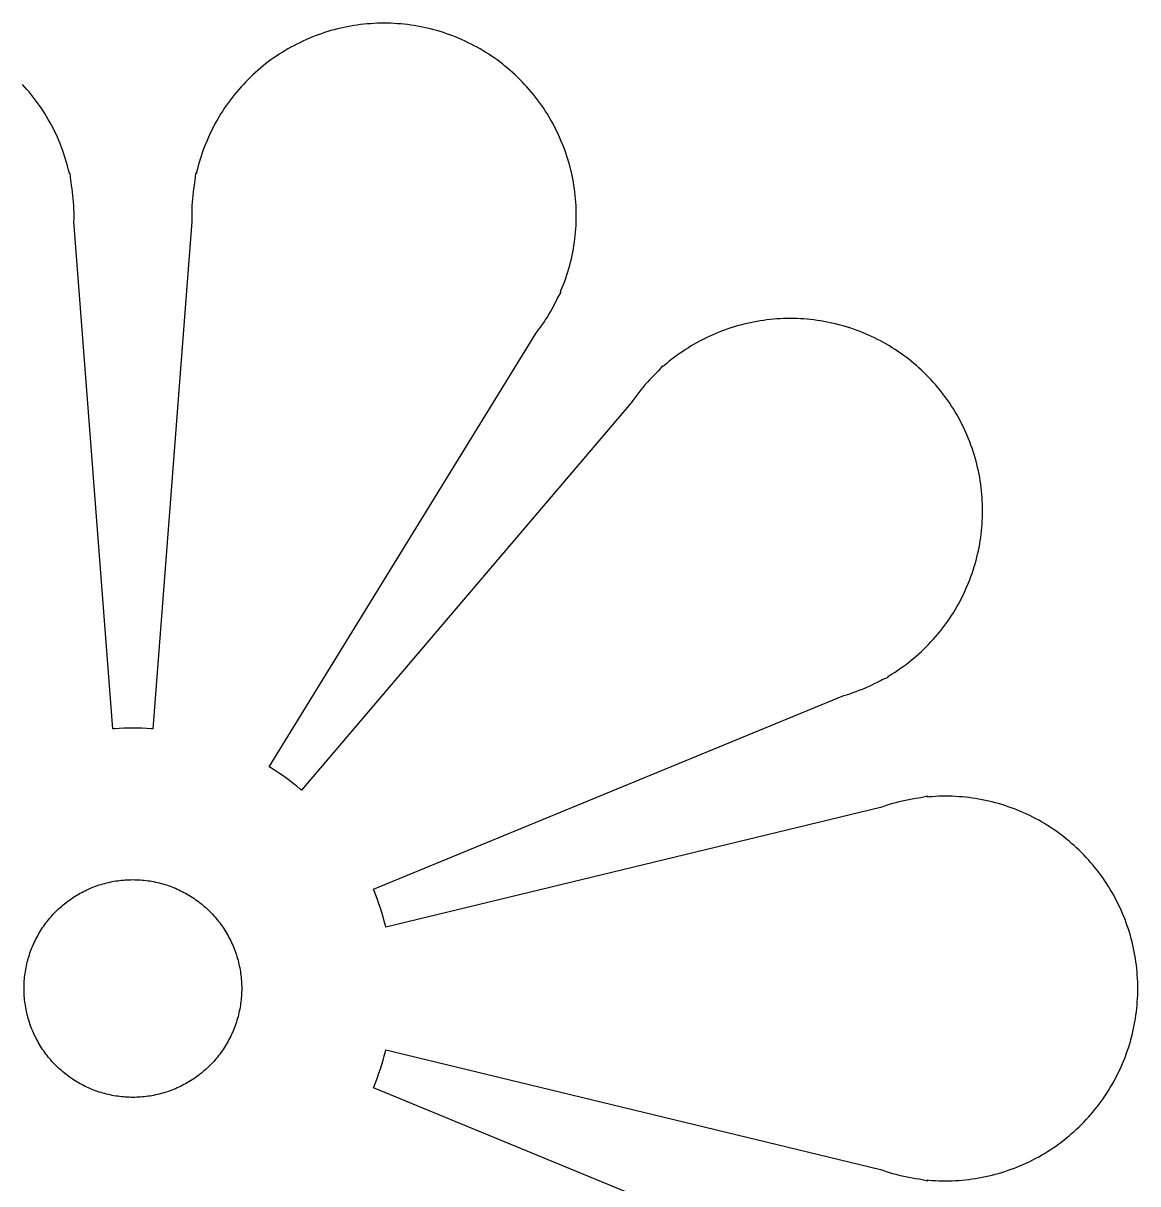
# Model space of a CAD drawing. Header units: metres. Extents: x -27.7 to 27.7, y -26.6 to 26.6.
# Drawn here: x -3.02 to 27.7, y -5.38 to 26.6 of the extents above; entities that cross this region are included whole.
import ezdxf

# ---------------------------------------------------------------- set-up
doc = ezdxf.new("R2010")
doc.units = ezdxf.units.M

msp = doc.modelspace()

# ---------------------------------------------------------------- linework, layer by layer
for p, q in [((6.18436, 26.5521), (6.09286, 26.5384)), ((6.27606, 26.5641), (6.18436, 26.5521)), ((6.36797, 26.5746), (6.27606, 26.5641)), ((6.46005, 26.5835), (6.36797, 26.5746)), ((6.55226, 26.5907), (6.46005, 26.5835)), ((6.64459, 26.5964), (6.55226, 26.5907)), ((6.737, 26.6004), (6.64459, 26.5964)), ((6.82947, 26.6028), (6.737, 26.6004)), ((6.92197, 26.6037), (6.82947, 26.6028)), ((7.01447, 26.6028), (6.92197, 26.6037)), ((7.10693, 26.6004), (7.01447, 26.6028)), ((7.19936, 26.5964), (7.10693, 26.6004)), ((7.29169, 26.5907), (7.19936, 26.5964)), ((7.3839, 26.5835), (7.29169, 26.5907)), ((7.47597, 26.5746), (7.3839, 26.5835)), ((7.56789, 26.5641), (7.47597, 26.5746)), ((7.65959, 26.5521), (7.56789, 26.5641)), ((7.75107, 26.5384), (7.65959, 26.5521)), ((5.02263, 26.2516), (4.93655, 26.2177)), ((5.10927, 26.284), (5.02263, 26.2516)), ((5.19646, 26.3149), (5.10927, 26.284)), ((5.28418, 26.3443), (5.19646, 26.3149)), ((5.37241, 26.3721), (5.28418, 26.3443)), ((5.46109, 26.3983), (5.37241, 26.3721)), ((5.55023, 26.4231), (5.46109, 26.3983)), ((5.63979, 26.4462), (5.55023, 26.4231)), ((5.72974, 26.4678), (5.63979, 26.4462)), ((5.82004, 26.4878), (5.72974, 26.4678)), ((5.91069, 26.5063), (5.82004, 26.4878)), ((6.00163, 26.5231), (5.91069, 26.5063)), ((6.09286, 26.5384), (6.00163, 26.5231)), ((7.84232, 26.5231), (7.75107, 26.5384)), ((7.93326, 26.5063), (7.84232, 26.5231)), ((8.02391, 26.4878), (7.93326, 26.5063)), ((8.11421, 26.4678), (8.02391, 26.4878)), ((8.20416, 26.4462), (8.11421, 26.4678)), ((8.29372, 26.4231), (8.20416, 26.4462)), ((8.38286, 26.3983), (8.29372, 26.4231)), ((8.47154, 26.3721), (8.38286, 26.3983)), ((8.55977, 26.3443), (8.47154, 26.3721)), ((8.64749, 26.3149), (8.55977, 26.3443)), ((8.73468, 26.284), (8.64749, 26.3149)), ((8.82132, 26.2516), (8.73468, 26.284)), ((8.90739, 26.2177), (8.82132, 26.2516)), ((4.35248, 25.9391), (4.27197, 25.8936)), ((4.43378, 25.9833), (4.35248, 25.9391)), ((4.51582, 26.026), (4.43378, 25.9833)), ((4.5986, 26.0673), (4.51582, 26.026)), ((4.6821, 26.1071), (4.5986, 26.0673)), ((4.76627, 26.1454), (4.6821, 26.1071)), ((4.8511, 26.1823), (4.76627, 26.1454)), ((4.93655, 26.2177), (4.8511, 26.1823)), ((8.99284, 26.1823), (8.90739, 26.2177)), ((9.07768, 26.1454), (8.99284, 26.1823)), ((9.16185, 26.1071), (9.07768, 26.1454)), ((9.24535, 26.0673), (9.16185, 26.1071)), ((9.32812, 26.026), (9.24535, 26.0673)), ((9.41017, 25.9833), (9.32812, 26.026)), ((9.49147, 25.9391), (9.41017, 25.9833)), ((9.57198, 25.8936), (9.49147, 25.9391)), ((3.80672, 25.5914), (3.73236, 25.5364)), ((3.88202, 25.6452), (3.80672, 25.5914)), ((3.95825, 25.6976), (3.88202, 25.6452)), ((4.03539, 25.7486), (3.95825, 25.6976)), ((4.1134, 25.7983), (4.03539, 25.7486)), ((4.19228, 25.8466), (4.1134, 25.7983)), ((4.27197, 25.8936), (4.19228, 25.8466)), ((9.65167, 25.8466), (9.57198, 25.8936)), ((9.73055, 25.7983), (9.65167, 25.8466)), ((9.80856, 25.7486), (9.73055, 25.7983)), ((9.8857, 25.6976), (9.80856, 25.7486)), ((9.96193, 25.6452), (9.8857, 25.6976)), ((10.0372, 25.5914), (9.96193, 25.6452)), ((10.1116, 25.5364), (10.0372, 25.5914)), ((3.44485, 25.3036), (3.37558, 25.2423)), ((3.5152, 25.3637), (3.44485, 25.3036)), ((3.58658, 25.4225), (3.5152, 25.3637)), ((3.65897, 25.4801), (3.58658, 25.4225)), ((3.73236, 25.5364), (3.65897, 25.4801)), ((10.185, 25.4801), (10.1116, 25.5364)), ((10.2574, 25.4225), (10.185, 25.4801)), ((10.3288, 25.3637), (10.2574, 25.4225)), ((10.3991, 25.3036), (10.3288, 25.3637)), ((10.4684, 25.2423), (10.3991, 25.3036)), ((3.10947, 24.9854), (3.04579, 24.9182)), ((3.1743, 25.0513), (3.10947, 24.9854)), ((3.24028, 25.1162), (3.1743, 25.0513)), ((3.30739, 25.1798), (3.24028, 25.1162)), ((3.37558, 25.2423), (3.30739, 25.1798)), ((10.5366, 25.1798), (10.4684, 25.2423)), ((10.6037, 25.1162), (10.5366, 25.1798)), ((10.6696, 25.0513), (10.6037, 25.1162)), ((10.7345, 24.9854), (10.6696, 25.0513)), ((10.7981, 24.9182), (10.7345, 24.9854)), ((-2.98331, 24.8501), (-3.04579, 24.9182)), ((-2.92201, 24.7808), (-2.98331, 24.8501)), ((-2.86194, 24.7104), (-2.92201, 24.7808)), ((-2.8031, 24.6391), (-2.86194, 24.7104)), ((-2.74551, 24.5667), (-2.8031, 24.6391)), ((2.8031, 24.6391), (2.74551, 24.5667)), ((2.86194, 24.7104), (2.8031, 24.6391)), ((2.92201, 24.7808), (2.86194, 24.7104)), ((2.98331, 24.8501), (2.92201, 24.7808)), ((3.04579, 24.9182), (2.98331, 24.8501)), ((10.8606, 24.8501), (10.7981, 24.9182)), ((10.9219, 24.7808), (10.8606, 24.8501)), ((10.982, 24.7104), (10.9219, 24.7808)), ((11.0408, 24.6391), (10.982, 24.7104)), ((11.0984, 24.5667), (11.0408, 24.6391)), ((-2.68921, 24.4933), (-2.74551, 24.5667)), ((-2.63419, 24.4189), (-2.68921, 24.4933)), ((-2.58046, 24.3436), (-2.63419, 24.4189)), ((-2.52808, 24.2674), (-2.58046, 24.3436)), ((2.58046, 24.3436), (2.52808, 24.2674)), ((2.63419, 24.4189), (2.58046, 24.3436)), ((2.68921, 24.4933), (2.63419, 24.4189)), ((2.74551, 24.5667), (2.68921, 24.4933)), ((11.1547, 24.4933), (11.0984, 24.5667)), ((11.2098, 24.4189), (11.1547, 24.4933)), ((11.2635, 24.3436), (11.2098, 24.4189)), ((11.3159, 24.2674), (11.2635, 24.3436)), ((-2.47702, 24.1902), (-2.52808, 24.2674)), ((-2.42732, 24.1122), (-2.47702, 24.1902)), ((-2.37898, 24.0334), (-2.42732, 24.1122)), ((-2.33203, 23.9537), (-2.37898, 24.0334)), ((2.37898, 24.0334), (2.33203, 23.9537)), ((2.42732, 24.1122), (2.37898, 24.0334)), ((2.47702, 24.1902), (2.42732, 24.1122)), ((2.52808, 24.2674), (2.47702, 24.1902)), ((11.3669, 24.1902), (11.3159, 24.2674)), ((11.4166, 24.1122), (11.3669, 24.1902)), ((11.465, 24.0334), (11.4166, 24.1122)), ((11.5119, 23.9537), (11.465, 24.0334)), ((-2.28648, 23.8732), (-2.33203, 23.9537)), ((-2.24236, 23.7919), (-2.28648, 23.8732)), ((-2.19965, 23.7098), (-2.24236, 23.7919)), ((-2.15837, 23.627), (-2.19965, 23.7098)), ((2.19965, 23.7098), (2.15837, 23.627)), ((2.24236, 23.7919), (2.19965, 23.7098)), ((2.28648, 23.8732), (2.24236, 23.7919)), ((2.33203, 23.9537), (2.28648, 23.8732)), ((11.5575, 23.8732), (11.5119, 23.9537)), ((11.6016, 23.7919), (11.5575, 23.8732)), ((11.6443, 23.7098), (11.6016, 23.7919)), ((11.6856, 23.627), (11.6443, 23.7098)), ((-2.11855, 23.5435), (-2.15837, 23.627)), ((-2.08018, 23.4594), (-2.11855, 23.5435)), ((-2.0433, 23.3745), (-2.08018, 23.4594)), ((-2.0079, 23.2891), (-2.0433, 23.3745)), ((2.0433, 23.3745), (2.0079, 23.2891)), ((2.08018, 23.4594), (2.0433, 23.3745)), ((2.11855, 23.5435), (2.08018, 23.4594)), ((2.15837, 23.627), (2.11855, 23.5435)), ((11.7254, 23.5435), (11.6856, 23.627)), ((11.7638, 23.4594), (11.7254, 23.5435)), ((11.8006, 23.3745), (11.7638, 23.4594)), ((11.836, 23.2891), (11.8006, 23.3745)), ((-1.974, 23.203), (-2.0079, 23.2891)), ((-1.9416, 23.1164), (-1.974, 23.203)), ((-1.91072, 23.0292), (-1.9416, 23.1164)), ((1.9416, 23.1164), (1.91072, 23.0292)), ((1.974, 23.203), (1.9416, 23.1164)), ((2.0079, 23.2891), (1.974, 23.203)), ((11.8699, 23.203), (11.836, 23.2891)), ((11.9023, 23.1164), (11.8699, 23.203)), ((11.9332, 23.0292), (11.9023, 23.1164)), ((-1.88138, 22.9415), (-1.91072, 23.0292)), ((-1.85356, 22.8532), (-1.88138, 22.9415)), ((-1.82729, 22.7645), (-1.85356, 22.8532)), ((-1.80257, 22.6754), (-1.82729, 22.7645)), ((1.82729, 22.7645), (1.80257, 22.6754)), ((1.85356, 22.8532), (1.82729, 22.7645)), ((1.88138, 22.9415), (1.85356, 22.8532)), ((1.91072, 23.0292), (1.88138, 22.9415)), ((11.9626, 22.9415), (11.9332, 23.0292)), ((11.9904, 22.8532), (11.9626, 22.9415)), ((12.0167, 22.7645), (11.9904, 22.8532)), ((12.0414, 22.6754), (12.0167, 22.7645)), ((-1.7794, 22.5858), (-1.80257, 22.6754)), ((-1.75781, 22.4959), (-1.7794, 22.5858)), ((-1.74953, 22.4585), (-1.75781, 22.4959)), ((-1.72687, 22.4659), (-1.74953, 22.4585)), ((-1.71237, 22.2773), (-1.72687, 22.4659)), ((1.72687, 22.4659), (1.71237, 22.2773)), ((1.74953, 22.4585), (1.72687, 22.4659)), ((1.75781, 22.4959), (1.74953, 22.4585)), ((1.7794, 22.5858), (1.75781, 22.4959)), ((1.80257, 22.6754), (1.7794, 22.5858)), ((12.0645, 22.5858), (12.0414, 22.6754)), ((12.0861, 22.4959), (12.0645, 22.5858)), ((12.1062, 22.4056), (12.0861, 22.4959)), ((12.1246, 22.3149), (12.1062, 22.4056)), ((-1.7025, 22.224), (-1.71237, 22.2773)), ((-1.68723, 22.1328), (-1.7025, 22.224)), ((-1.67355, 22.0413), (-1.68723, 22.1328)), ((1.68723, 22.1328), (1.67355, 22.0413)), ((1.7025, 22.224), (1.68723, 22.1328)), ((1.71237, 22.2773), (1.7025, 22.224)), ((12.1414, 22.224), (12.1246, 22.3149)), ((12.1567, 22.1328), (12.1414, 22.224)), ((12.1704, 22.0413), (12.1567, 22.1328)), ((-1.66148, 21.9496), (-1.67355, 22.0413)), ((-1.651, 21.8577), (-1.66148, 21.9496)), ((-1.64214, 21.7656), (-1.651, 21.8577)), ((-1.63489, 21.6734), (-1.64214, 21.7656)), ((1.64214, 21.7656), (1.63489, 21.6734)), ((1.651, 21.8577), (1.64214, 21.7656)), ((1.66148, 21.9496), (1.651, 21.8577)), ((1.67355, 22.0413), (1.66148, 21.9496)), ((12.1825, 21.9496), (12.1704, 22.0413)), ((12.1929, 21.8577), (12.1825, 21.9496)), ((12.2018, 21.7656), (12.1929, 21.8577)), ((12.2091, 21.6734), (12.2018, 21.7656)), ((-1.62924, 21.581), (-1.63489, 21.6734)), ((-1.6252, 21.4886), (-1.62924, 21.581)), ((-1.62279, 21.3961), (-1.6252, 21.4886)), ((1.6252, 21.4886), (1.62279, 21.3961)), ((1.62924, 21.581), (1.6252, 21.4886)), ((1.63489, 21.6734), (1.62924, 21.581)), ((12.2147, 21.581), (12.2091, 21.6734)), ((12.2188, 21.4886), (12.2147, 21.581)), ((12.2212, 21.3961), (12.2188, 21.4886)), ((-1.62473, 21.137), (-1.62279, 21.2112)), ((-0.549866, 7.15363), (-1.62473, 21.137)), ((-1.62198, 21.3037), (-1.62279, 21.3961)), ((-1.62279, 21.2112), (-1.62198, 21.3037)), ((1.62473, 21.137), (0.549866, 7.15363)), ((1.62279, 21.3961), (1.62198, 21.3037)), ((1.62198, 21.3037), (1.62279, 21.2112)), ((1.62279, 21.2112), (1.62473, 21.137)), ((12.2147, 21.0263), (12.2188, 21.1187)), ((12.2188, 21.1187), (12.2212, 21.2112)), ((12.222, 21.3037), (12.2212, 21.3961)), ((12.2212, 21.2112), (12.222, 21.3037)), ((12.1929, 20.7497), (12.2018, 20.8417)), ((12.2018, 20.8417), (12.2091, 20.9339)), ((12.2091, 20.9339), (12.2147, 21.0263)), ((12.1414, 20.3833), (12.1567, 20.4745)), ((12.1567, 20.4745), (12.1704, 20.566)), ((12.1704, 20.566), (12.1825, 20.6577)), ((12.1825, 20.6577), (12.1929, 20.7497)), ((12.0861, 20.1114), (12.1062, 20.2017)), ((12.1062, 20.2017), (12.1246, 20.2924)), ((12.1246, 20.2924), (12.1414, 20.3833)), ((11.9904, 19.7541), (12.0167, 19.8428)), ((12.0167, 19.8428), (12.0414, 19.9319)), ((12.0414, 19.9319), (12.0645, 20.0215)), ((12.0645, 20.0215), (12.0861, 20.1114)), ((11.9023, 19.491), (11.9332, 19.5781)), ((11.9332, 19.5781), (11.9626, 19.6659)), ((11.9626, 19.6659), (11.9904, 19.7541)), ((11.7854, 19.1977), (11.8006, 19.2328)), ((11.808, 19.1903), (11.7854, 19.1977)), ((11.8006, 19.2328), (11.836, 19.3182)), ((11.836, 19.3182), (11.8699, 19.4043)), ((11.8699, 19.4043), (11.9023, 19.491)), ((11.6016, 18.8155), (11.6443, 18.8975)), ((11.6443, 18.8975), (11.6856, 18.9803)), ((11.6856, 18.9803), (11.709, 19.0293)), ((11.709, 19.0293), (11.808, 19.1903)), ((11.4166, 18.4951), (11.465, 18.574)), ((11.465, 18.574), (11.5119, 18.6537)), ((11.5119, 18.6537), (11.5575, 18.7342)), ((11.5575, 18.7342), (11.6016, 18.8155)), ((11.2098, 18.1884), (11.2635, 18.2637)), ((11.2635, 18.2637), (11.3159, 18.3399)), ((11.3159, 18.3399), (11.3669, 18.4171)), ((11.3669, 18.4171), (11.4166, 18.4951)), ((16.5724, 18.2348), (16.4842, 18.207)), ((16.6611, 18.2611), (16.5724, 18.2348)), ((16.7502, 18.2858), (16.6611, 18.2611)), ((16.8398, 18.3089), (16.7502, 18.2858)), ((16.9297, 18.3305), (16.8398, 18.3089)), ((17.02, 18.3506), (16.9297, 18.3305)), ((17.1107, 18.369), (17.02, 18.3506)), ((17.2016, 18.3859), (17.1107, 18.369)), ((17.2929, 18.4011), (17.2016, 18.3859)), ((17.3844, 18.4148), (17.2929, 18.4011)), ((17.4761, 18.4269), (17.3844, 18.4148)), ((17.568, 18.4373), (17.4761, 18.4269)), ((17.66, 18.4462), (17.568, 18.4373)), ((17.7523, 18.4535), (17.66, 18.4462)), ((17.8446, 18.4591), (17.7523, 18.4535)), ((17.937, 18.4632), (17.8446, 18.4591)), ((18.0295, 18.4656), (17.937, 18.4632)), ((18.122, 18.4664), (18.0295, 18.4656)), ((18.2145, 18.4656), (18.122, 18.4664)), ((18.3069, 18.4632), (18.2145, 18.4656)), ((18.3994, 18.4591), (18.3069, 18.4632)), ((18.4917, 18.4535), (18.3994, 18.4591)), ((18.5839, 18.4462), (18.4917, 18.4535)), ((18.676, 18.4373), (18.5839, 18.4462)), ((18.7679, 18.4269), (18.676, 18.4373)), ((18.8596, 18.4148), (18.7679, 18.4269)), ((18.9511, 18.4011), (18.8596, 18.4148)), ((19.0423, 18.3859), (18.9511, 18.4011)), ((19.1333, 18.369), (19.0423, 18.3859)), ((19.2239, 18.3506), (19.1333, 18.369)), ((19.3142, 18.3305), (19.2239, 18.3506)), ((19.4042, 18.3089), (19.3142, 18.3305)), ((19.4937, 18.2858), (19.4042, 18.3089)), ((19.5829, 18.2611), (19.4937, 18.2858)), ((19.6715, 18.2348), (19.5829, 18.2611)), ((19.7598, 18.207), (19.6715, 18.2348)), ((3.75993, 6.11061), (11.1095, 18.0551)), ((11.1095, 18.0551), (11.1547, 18.114)), ((11.1547, 18.114), (11.2098, 18.1884)), ((15.7986, 17.93), (15.7158, 17.8887)), ((15.8821, 17.9698), (15.7986, 17.93)), ((15.9663, 18.0082), (15.8821, 17.9698)), ((16.0511, 18.0451), (15.9663, 18.0082)), ((16.1366, 18.0805), (16.0511, 18.0451)), ((16.2226, 18.1144), (16.1366, 18.0805)), ((16.3093, 18.1468), (16.2226, 18.1144)), ((16.3965, 18.1776), (16.3093, 18.1468)), ((16.4842, 18.207), (16.3965, 18.1776)), ((19.8475, 18.1776), (19.7598, 18.207)), ((19.9347, 18.1468), (19.8475, 18.1776)), ((20.0213, 18.1144), (19.9347, 18.1468)), ((20.1074, 18.0805), (20.0213, 18.1144)), ((20.1928, 18.0451), (20.1074, 18.0805)), ((20.2777, 18.0082), (20.1928, 18.0451)), ((20.3618, 17.9698), (20.2777, 18.0082)), ((20.4453, 17.93), (20.3618, 17.9698)), ((20.5281, 17.8887), (20.4453, 17.93)), ((15.2354, 17.6113), (15.1582, 17.5603)), ((15.3134, 17.661), (15.2354, 17.6113)), ((15.3923, 17.7094), (15.3134, 17.661)), ((15.472, 17.7563), (15.3923, 17.7094)), ((15.5525, 17.8019), (15.472, 17.7563)), ((15.6338, 17.846), (15.5525, 17.8019)), ((15.7158, 17.8887), (15.6338, 17.846)), ((20.6102, 17.846), (20.5281, 17.8887)), ((20.6915, 17.8019), (20.6102, 17.846)), ((20.772, 17.7563), (20.6915, 17.8019)), ((20.8517, 17.7094), (20.772, 17.7563)), ((20.9305, 17.661), (20.8517, 17.7094)), ((21.0086, 17.6113), (20.9305, 17.661)), ((21.0857, 17.5603), (21.0086, 17.6113)), ((14.7866, 17.2853), (14.7152, 17.2264)), ((14.859, 17.3428), (14.7866, 17.2853)), ((14.9324, 17.3992), (14.859, 17.3428)), ((15.0067, 17.4542), (14.9324, 17.3992)), ((15.082, 17.5079), (15.0067, 17.4542)), ((15.1582, 17.5603), (15.082, 17.5079)), ((21.1619, 17.5079), (21.0857, 17.5603)), ((21.2372, 17.4542), (21.1619, 17.5079)), ((21.3116, 17.3992), (21.2372, 17.4542)), ((21.385, 17.3428), (21.3116, 17.3992)), ((21.4574, 17.2853), (21.385, 17.3428)), ((21.5287, 17.2264), (21.4574, 17.2853)), ((14.4403, 16.9789), (14.3743, 16.914)), ((14.4796, 17.0162), (14.4403, 16.9789)), ((14.6022, 17.1603), (14.4796, 17.0162)), ((14.6162, 17.141), (14.6022, 17.1603)), ((14.6449, 17.1663), (14.6162, 17.141)), ((14.7152, 17.2264), (14.6449, 17.1663)), ((21.5991, 17.1663), (21.5287, 17.2264)), ((21.6684, 17.1051), (21.5991, 17.1663)), ((21.7366, 17.0426), (21.6684, 17.1051)), ((21.8037, 16.9789), (21.7366, 17.0426)), ((21.8696, 16.914), (21.8037, 16.9789)), ((14.122, 16.6435), (14.0619, 16.5732)), ((14.1833, 16.7128), (14.122, 16.6435)), ((14.2458, 16.781), (14.1833, 16.7128)), ((14.3095, 16.8481), (14.2458, 16.781)), ((14.3743, 16.914), (14.3095, 16.8481)), ((21.9345, 16.8481), (21.8696, 16.914)), ((21.9982, 16.781), (21.9345, 16.8481)), ((22.0606, 16.7128), (21.9982, 16.781)), ((22.1219, 16.6435), (22.0606, 16.7128)), ((22.182, 16.5732), (22.1219, 16.6435)), ((13.8892, 16.356), (13.8342, 16.2816)), ((13.9455, 16.4294), (13.8892, 16.356)), ((14.0031, 16.5018), (13.9455, 16.4294)), ((14.0619, 16.5732), (14.0031, 16.5018)), ((22.2408, 16.5018), (22.182, 16.5732)), ((22.2984, 16.4294), (22.2408, 16.5018)), ((22.3547, 16.356), (22.2984, 16.4294)), ((22.4098, 16.2816), (22.3547, 16.356)), ((13.7384, 16.1451), (4.64966, 5.4642)), ((13.7805, 16.2063), (13.7384, 16.1451)), ((13.8342, 16.2816), (13.7805, 16.2063)), ((22.4635, 16.2063), (22.4098, 16.2816)), ((22.5159, 16.1301), (22.4635, 16.2063)), ((22.5669, 16.053), (22.5159, 16.1301)), ((22.6166, 15.975), (22.5669, 16.053)), ((22.665, 15.8961), (22.6166, 15.975)), ((22.7119, 15.8164), (22.665, 15.8961)), ((22.7575, 15.7359), (22.7119, 15.8164)), ((22.8016, 15.6546), (22.7575, 15.7359)), ((22.8443, 15.5725), (22.8016, 15.6546)), ((22.8856, 15.4897), (22.8443, 15.5725)), ((22.9254, 15.4063), (22.8856, 15.4897)), ((22.9638, 15.3221), (22.9254, 15.4063)), ((23.0007, 15.2373), (22.9638, 15.3221)), ((23.036, 15.1518), (23.0007, 15.2373)), ((23.0699, 15.0657), (23.036, 15.1518)), ((23.1023, 14.9791), (23.0699, 15.0657)), ((23.1332, 14.8919), (23.1023, 14.9791)), ((23.1626, 14.8042), (23.1332, 14.8919)), ((23.1904, 14.716), (23.1626, 14.8042)), ((23.2167, 14.6273), (23.1904, 14.716)), ((23.2414, 14.5381), (23.2167, 14.6273)), ((23.2645, 14.4486), (23.2414, 14.5381)), ((23.2861, 14.3586), (23.2645, 14.4486)), ((23.3062, 14.2683), (23.2861, 14.3586)), ((23.3246, 14.1777), (23.3062, 14.2683)), ((23.3415, 14.0867), (23.3246, 14.1777)), ((23.3567, 13.9955), (23.3415, 14.0867)), ((23.3704, 13.904), (23.3567, 13.9955)), ((23.3825, 13.8123), (23.3704, 13.904)), ((23.3929, 13.7204), (23.3825, 13.8123)), ((23.4018, 13.6283), (23.3929, 13.7204)), ((23.4091, 13.5361), (23.4018, 13.6283)), ((23.4147, 13.4438), (23.4091, 13.5361)), ((23.4187, 13.3513), (23.4147, 13.4438)), ((23.4212, 13.2589), (23.4187, 13.3513)), ((23.422, 13.1664), (23.4212, 13.2589)), ((23.4212, 13.0739), (23.422, 13.1664)), ((23.4018, 12.7045), (23.4091, 12.7967)), ((23.4091, 12.7967), (23.4147, 12.889)), ((23.4147, 12.889), (23.4187, 12.9814)), ((23.4187, 12.9814), (23.4212, 13.0739)), ((23.3704, 12.4288), (23.3825, 12.5205)), ((23.3825, 12.5205), (23.3929, 12.6124)), ((23.3929, 12.6124), (23.4018, 12.7045)), ((23.3062, 12.0645), (23.3246, 12.1551)), ((23.3246, 12.1551), (23.3415, 12.246)), ((23.3415, 12.246), (23.3567, 12.3373)), ((23.3567, 12.3373), (23.3704, 12.4288)), ((23.2414, 11.7946), (23.2645, 11.8842)), ((23.2645, 11.8842), (23.2861, 11.9741)), ((23.2861, 11.9741), (23.3062, 12.0645)), ((23.1332, 11.4409), (23.1626, 11.5286)), ((23.1626, 11.5286), (23.1904, 11.6168)), ((23.1904, 11.6168), (23.2167, 11.7055)), ((23.2167, 11.7055), (23.2414, 11.7946)), ((23.036, 11.181), (23.0699, 11.267)), ((23.0699, 11.267), (23.1023, 11.3537)), ((23.1023, 11.3537), (23.1332, 11.4409)), ((22.8856, 10.843), (22.9254, 10.9265)), ((22.9254, 10.9265), (22.9638, 11.0107)), ((22.9638, 11.0107), (23.0007, 11.0955)), ((23.0007, 11.0955), (23.036, 11.181)), ((22.7119, 10.5164), (22.7575, 10.5969)), ((22.7575, 10.5969), (22.8016, 10.6782)), ((22.8016, 10.6782), (22.8443, 10.7602)), ((22.8443, 10.7602), (22.8856, 10.843)), ((22.5159, 10.2027), (22.5669, 10.2798)), ((22.5669, 10.2798), (22.6166, 10.3578)), ((22.6166, 10.3578), (22.665, 10.4367)), ((22.665, 10.4367), (22.7119, 10.5164)), ((22.2984, 9.90338), (22.3547, 9.97676)), ((22.3547, 9.97676), (22.4098, 10.0511)), ((22.4098, 10.0511), (22.4635, 10.1264)), ((22.4635, 10.1264), (22.5159, 10.2027)), ((21.9982, 9.55179), (22.0606, 9.62)), ((22.0606, 9.62), (22.1219, 9.68927)), ((22.1219, 9.68927), (22.182, 9.75961)), ((22.182, 9.75961), (22.2408, 9.83098)), ((22.2408, 9.83098), (22.2984, 9.90338)), ((21.6684, 9.22771), (21.7366, 9.29021)), ((21.7366, 9.29021), (21.8037, 9.35388)), ((21.8037, 9.35388), (21.8696, 9.41872)), ((21.8696, 9.41872), (21.9345, 9.4847)), ((21.9345, 9.4847), (21.9982, 9.55179)), ((21.3116, 8.93361), (21.385, 8.98993)), ((21.385, 8.98993), (21.4574, 9.04752)), ((21.4574, 9.04752), (21.5287, 9.10635)), ((21.5287, 9.10635), (21.5991, 9.16643)), ((21.5991, 9.16643), (21.6684, 9.22771)), ((20.8517, 8.6234), (20.9305, 8.67172)), ((20.9305, 8.67172), (21.0086, 8.72144)), ((21.0086, 8.72144), (21.0857, 8.77248)), ((21.0857, 8.77248), (21.1619, 8.82487)), ((21.1619, 8.82487), (21.2372, 8.87859)), ((21.2372, 8.87859), (21.3116, 8.93361)), ((20.1928, 8.2877), (20.2777, 8.32458)), ((20.2777, 8.32458), (20.3618, 8.36295)), ((20.3618, 8.36295), (20.4453, 8.40277)), ((20.4453, 8.40277), (20.5281, 8.44405)), ((20.5281, 8.44405), (20.6102, 8.48676)), ((20.6102, 8.48676), (20.6578, 8.51263)), ((20.6578, 8.51263), (20.8327, 8.5847)), ((20.8187, 8.60397), (20.8517, 8.6234)), ((20.8327, 8.5847), (20.8187, 8.60397)), ((6.63359, 2.73355), (19.6004, 8.0769)), ((19.6004, 8.0769), (19.6715, 8.09796)), ((19.6715, 8.09796), (19.7598, 8.12578)), ((19.7598, 8.12578), (19.8475, 8.15514)), ((19.8475, 8.15514), (19.9347, 8.186)), ((19.9347, 8.186), (20.0213, 8.2184)), ((20.0213, 8.2184), (20.1074, 8.2523)), ((20.1074, 8.2523), (20.1928, 8.2877)), ((-0.500488, 7.15752), (-0.549866, 7.15363)), ((-0.375504, 7.16516), (-0.500488, 7.15752)), ((-0.250397, 7.17062), (-0.375504, 7.16516)), ((-0.125214, 7.1739), (-0.250397, 7.17062)), ((0, 7.17499), (-0.125214, 7.1739)), ((0.125214, 7.1739), (0, 7.17499)), ((0.250397, 7.17062), (0.125214, 7.1739)), ((0.375504, 7.16516), (0.250397, 7.17062)), ((0.500488, 7.15752), (0.375504, 7.16516)), ((0.549866, 7.15363), (0.500488, 7.15752)), ((3.80217, 6.08473), (3.75993, 6.11061)), ((3.90778, 6.01746), (3.80217, 6.08473)), ((4.01221, 5.94833), (3.90778, 6.01746)), ((4.1154, 5.87741), (4.01221, 5.94833)), ((4.21735, 5.80469), (4.1154, 5.87741)), ((4.31801, 5.73021), (4.21735, 5.80469)), ((4.41736, 5.65398), (4.31801, 5.73021)), ((4.51537, 5.57602), (4.41736, 5.65398)), ((4.612, 5.49637), (4.51537, 5.57602)), ((4.64966, 5.4642), (4.612, 5.49637)), ((21.0282, 5.1194), (20.9391, 5.09468)), ((21.1178, 5.14256), (21.0282, 5.1194)), ((21.2077, 5.16415), (21.1178, 5.14256)), ((21.2981, 5.18417), (21.2077, 5.16415)), ((21.3887, 5.20262), (21.2981, 5.18417)), ((21.4797, 5.21947), (21.3887, 5.20262)), ((21.5709, 5.23474), (21.4797, 5.21947)), ((21.6624, 5.24841), (21.5709, 5.23474)), ((21.7161, 5.25548), (21.6624, 5.24841)), ((21.9, 5.29999), (21.7161, 5.25548)), ((21.9, 5.27617), (21.9, 5.29999)), ((21.9381, 5.27983), (21.9, 5.27617)), ((22.0303, 5.28708), (21.9381, 5.27983)), ((22.1226, 5.29272), (22.0303, 5.28708)), ((22.215, 5.29677), (22.1226, 5.29272)), ((22.3075, 5.29918), (22.215, 5.29677)), ((22.4, 5.29999), (22.3075, 5.29918)), ((22.4925, 5.29918), (22.4, 5.29999)), ((22.585, 5.29677), (22.4925, 5.29918)), ((22.6774, 5.29272), (22.585, 5.29677)), ((22.7697, 5.28708), (22.6774, 5.29272)), ((22.8619, 5.27983), (22.7697, 5.28708)), ((22.954, 5.27097), (22.8619, 5.27983)), ((23.0459, 5.26048), (22.954, 5.27097)), ((23.1376, 5.24841), (23.0459, 5.26048)), ((23.2291, 5.23474), (23.1376, 5.24841)), ((23.3203, 5.21947), (23.2291, 5.23474)), ((23.4113, 5.20262), (23.3203, 5.21947)), ((23.5019, 5.18417), (23.4113, 5.20262)), ((23.5922, 5.16415), (23.5019, 5.18417)), ((23.6822, 5.14256), (23.5922, 5.16415)), ((23.7717, 5.1194), (23.6822, 5.14256)), ((23.8609, 5.09468), (23.7717, 5.1194)), ((20.6046, 4.98648), (6.97343, 1.68764)), ((20.6745, 5.01125), (20.6046, 4.98648)), ((20.7622, 5.04059), (20.6745, 5.01125)), ((20.8504, 5.06841), (20.7622, 5.04059)), ((20.9391, 5.09468), (20.8504, 5.06841)), ((23.9496, 5.06841), (23.8609, 5.09468)), ((24.0378, 5.04059), (23.9496, 5.06841)), ((24.1255, 5.01125), (24.0378, 5.04059)), ((24.2127, 4.98036), (24.1255, 5.01125)), ((24.2993, 4.94797), (24.2127, 4.98036)), ((24.3854, 4.91406), (24.2993, 4.94797)), ((24.4709, 4.87866), (24.3854, 4.91406)), ((24.5557, 4.84178), (24.4709, 4.87866)), ((24.6399, 4.80342), (24.5557, 4.84178)), ((24.7234, 4.7636), (24.6399, 4.80342)), ((24.8061, 4.72232), (24.7234, 4.7636)), ((24.8882, 4.67961), (24.8061, 4.72232)), ((24.9695, 4.63548), (24.8882, 4.67961)), ((25.05, 4.58992), (24.9695, 4.63548)), ((25.1297, 4.54298), (25.05, 4.58992)), ((25.2086, 4.49464), (25.1297, 4.54298)), ((25.2866, 4.44495), (25.2086, 4.49464)), ((25.3637, 4.39389), (25.2866, 4.44495)), ((25.4399, 4.34149), (25.3637, 4.39389)), ((25.5153, 4.28778), (25.4399, 4.34149)), ((25.5896, 4.23276), (25.5153, 4.28778)), ((25.663, 4.17645), (25.5896, 4.23276)), ((25.7354, 4.11887), (25.663, 4.17645)), ((25.8068, 4.06003), (25.7354, 4.11887)), ((25.8771, 3.99995), (25.8068, 4.06003)), ((25.9464, 3.93866), (25.8771, 3.99995)), ((26.0146, 3.87616), (25.9464, 3.93866)), ((26.0817, 3.8125), (26.0146, 3.87616)), ((26.1477, 3.74767), (26.0817, 3.8125)), ((26.2125, 3.68169), (26.1477, 3.74767)), ((26.2762, 3.61458), (26.2125, 3.68169)), ((26.3387, 3.54639), (26.2762, 3.61458)), ((26.3999, 3.47711), (26.3387, 3.54639)), ((26.46, 3.40677), (26.3999, 3.47711)), ((26.5189, 3.33539), (26.46, 3.40677)), ((26.5764, 3.263), (26.5189, 3.33539)), ((26.6328, 3.18961), (26.5764, 3.263)), ((-0.877106, 2.86891), (-0.826904, 2.88377)), ((-0.826904, 2.88377), (-0.776443, 2.89777)), ((-0.776443, 2.89777), (-0.725754, 2.91087)), ((-0.725754, 2.91087), (-0.67485, 2.9231)), ((-0.67485, 2.9231), (-0.623734, 2.93443)), ((-0.623734, 2.93443), (-0.572418, 2.94487)), ((-0.572418, 2.94487), (-0.520935, 2.95442)), ((-0.520935, 2.95442), (-0.469299, 2.96306)), ((-0.469299, 2.96306), (-0.417511, 2.97079)), ((-0.417511, 2.97079), (-0.365601, 2.97763)), ((-0.365601, 2.97763), (-0.313583, 2.98355)), ((-0.313583, 2.98355), (-0.261459, 2.98857)), ((-0.261459, 2.98857), (-0.209259, 2.99269)), ((-0.209259, 2.99269), (-0.156998, 2.99588)), ((-0.156998, 2.99588), (-0.104691, 2.99817)), ((-0.104691, 2.99817), (-0.052353, 2.99954)), ((-0.052353, 2.99954), (0, 3)), ((0, 3), (0.052353, 2.99954)), ((0.052353, 2.99954), (0.104691, 2.99817)), ((0.104691, 2.99817), (0.156998, 2.99588)), ((0.156998, 2.99588), (0.209259, 2.99269)), ((0.209259, 2.99269), (0.261459, 2.98857)), ((0.261459, 2.98857), (0.313583, 2.98355)), ((0.313583, 2.98355), (0.365601, 2.97763)), ((0.365601, 2.97763), (0.417511, 2.97079)), ((0.417511, 2.97079), (0.469299, 2.96306)), ((0.469299, 2.96306), (0.520935, 2.95442)), ((0.520935, 2.95442), (0.572418, 2.94487)), ((0.572418, 2.94487), (0.623734, 2.93443)), ((0.623734, 2.93443), (0.67485, 2.9231)), ((0.67485, 2.9231), (0.725754, 2.91087)), ((0.725754, 2.91087), (0.776443, 2.89777)), ((0.776443, 2.89777), (0.826904, 2.88377)), ((0.826904, 2.88377), (0.877106, 2.86891)), ((26.6878, 3.11525), (26.6328, 3.18961)), ((26.7415, 3.03995), (26.6878, 3.11525)), ((26.7939, 2.96371), (26.7415, 3.03995)), ((26.8449, 2.88658), (26.7939, 2.96371)), ((26.8947, 2.80856), (26.8449, 2.88658)), ((-1.58975, 2.54414), (-1.5451, 2.57149)), ((-1.5451, 2.57149), (-1.5, 2.59807)), ((-1.5, 2.59807), (-1.45442, 2.62386)), ((-1.45442, 2.62386), (-1.4084, 2.64883)), ((-1.4084, 2.64883), (-1.36197, 2.67302)), ((-1.36197, 2.67302), (-1.31511, 2.69638)), ((-1.31511, 2.69638), (-1.26785, 2.71892)), ((-1.26785, 2.71892), (-1.2202, 2.74063)), ((-1.2202, 2.74063), (-1.17218, 2.76151)), ((-1.17218, 2.76151), (-1.12381, 2.78154)), ((-1.12381, 2.78154), (-1.0751, 2.80074)), ((-1.0751, 2.80074), (-1.02605, 2.81908)), ((-1.02605, 2.81908), (-0.9767, 2.83655)), ((-0.9767, 2.83655), (-0.927048, 2.85316)), ((-0.927048, 2.85316), (-0.877106, 2.86891)), ((0.877106, 2.86891), (0.927048, 2.85316)), ((0.927048, 2.85316), (0.9767, 2.83655)), ((0.9767, 2.83655), (1.02605, 2.81908)), ((1.02605, 2.81908), (1.0751, 2.80074)), ((1.0751, 2.80074), (1.12381, 2.78154)), ((1.12381, 2.78154), (1.17218, 2.76151)), ((1.17218, 2.76151), (1.2202, 2.74063)), ((1.2202, 2.74063), (1.26785, 2.71892)), ((1.26785, 2.71892), (1.31511, 2.69638)), ((1.31511, 2.69638), (1.36197, 2.67302)), ((1.36197, 2.67302), (1.4084, 2.64883)), ((1.4084, 2.64883), (1.45442, 2.62386)), ((1.45442, 2.62386), (1.5, 2.59807)), ((1.5, 2.59807), (1.5451, 2.57149)), ((1.5451, 2.57149), (1.58975, 2.54414)), ((6.65254, 2.68779), (6.63359, 2.73355)), ((6.69843, 2.57129), (6.65254, 2.68779)), ((6.74229, 2.45398), (6.69843, 2.57129)), ((26.943, 2.72969), (26.8947, 2.80856)), ((26.9899, 2.64999), (26.943, 2.72969)), ((27.0355, 2.56949), (26.9899, 2.64999)), ((27.0796, 2.48819), (27.0355, 2.56949)), ((-2.00739, 2.22943), (-1.96817, 2.26411)), ((-1.96817, 2.26411), (-1.92836, 2.29813)), ((-1.92836, 2.29813), (-1.88795, 2.33144)), ((-1.88795, 2.33144), (-1.84697, 2.36403)), ((-1.84697, 2.36403), (-1.80544, 2.3959)), ((-1.80544, 2.3959), (-1.76335, 2.42705)), ((-1.76335, 2.42705), (-1.72072, 2.45744)), ((-1.72072, 2.45744), (-1.67757, 2.48711)), ((-1.67757, 2.48711), (-1.63391, 2.51601)), ((-1.63391, 2.51601), (-1.58975, 2.54414)), ((1.58975, 2.54414), (1.63391, 2.51601)), ((1.63391, 2.51601), (1.67757, 2.48711)), ((1.67757, 2.48711), (1.72072, 2.45744)), ((1.72072, 2.45744), (1.76335, 2.42705)), ((1.76335, 2.42705), (1.80544, 2.3959)), ((1.80544, 2.3959), (1.84697, 2.36403)), ((1.84697, 2.36403), (1.88795, 2.33144)), ((1.88795, 2.33144), (1.92836, 2.29813)), ((1.92836, 2.29813), (1.96817, 2.26411)), ((1.96817, 2.26411), (2.00739, 2.22943)), ((6.78409, 2.33594), (6.74229, 2.45398)), ((6.82382, 2.21719), (6.78409, 2.33594)), ((27.1223, 2.40614), (27.0796, 2.48819)), ((27.1636, 2.32336), (27.1223, 2.40614)), ((27.2034, 2.23987), (27.1636, 2.32336)), ((27.2418, 2.1557), (27.2034, 2.23987)), ((-2.33144, 1.88795), (-2.29813, 1.92836)), ((-2.29813, 1.92836), (-2.26411, 1.96817)), ((-2.26411, 1.96817), (-2.22943, 2.00739)), ((-2.22943, 2.00739), (-2.19405, 2.04599)), ((-2.19405, 2.04599), (-2.158, 2.08397)), ((-2.158, 2.08397), (-2.12131, 2.12131)), ((-2.12131, 2.12131), (-2.08397, 2.158)), ((-2.08397, 2.158), (-2.04599, 2.19405)), ((-2.04599, 2.19405), (-2.00739, 2.22943)), ((2.00739, 2.22943), (2.04599, 2.19405)), ((2.04599, 2.19405), (2.08397, 2.158)), ((2.08397, 2.158), (2.12131, 2.12131)), ((2.12131, 2.12131), (2.158, 2.08397)), ((2.158, 2.08397), (2.19405, 2.04599)), ((2.19405, 2.04599), (2.22943, 2.00739)), ((2.22943, 2.00739), (2.26411, 1.96817)), ((2.26411, 1.96817), (2.29813, 1.92836)), ((2.29813, 1.92836), (2.33144, 1.88795)), ((6.86148, 2.09776), (6.82382, 2.21719)), ((6.89705, 1.97769), (6.86148, 2.09776)), ((6.93051, 1.85703), (6.89705, 1.97769)), ((27.2787, 2.07086), (27.2418, 2.1557)), ((27.3141, 1.98541), (27.2787, 2.07086)), ((27.348, 1.89934), (27.3141, 1.98541)), ((-2.54414, 1.58975), (-2.51601, 1.63391)), ((-2.51601, 1.63391), (-2.48711, 1.67757)), ((-2.48711, 1.67757), (-2.45744, 1.72072)), ((-2.45744, 1.72072), (-2.42705, 1.76335)), ((-2.42705, 1.76335), (-2.3959, 1.80544)), ((-2.3959, 1.80544), (-2.36403, 1.84697)), ((-2.36403, 1.84697), (-2.33144, 1.88795)), ((2.33144, 1.88795), (2.36403, 1.84697)), ((2.36403, 1.84697), (2.3959, 1.80544)), ((2.3959, 1.80544), (2.42705, 1.76335)), ((2.42705, 1.76335), (2.45744, 1.72072)), ((2.45744, 1.72072), (2.48711, 1.67757)), ((2.48711, 1.67757), (2.51601, 1.63391)), ((2.51601, 1.63391), (2.54414, 1.58975)), ((6.96187, 1.73578), (6.93051, 1.85703)), ((6.97343, 1.68764), (6.96187, 1.73578)), ((27.3804, 1.8127), (27.348, 1.89934)), ((27.4112, 1.72551), (27.3804, 1.8127)), ((27.4406, 1.63779), (27.4112, 1.72551)), ((27.4684, 1.54956), (27.4406, 1.63779)), ((-2.71892, 1.26785), (-2.69638, 1.31511)), ((-2.69638, 1.31511), (-2.67302, 1.36197)), ((-2.67302, 1.36197), (-2.64883, 1.4084)), ((-2.64883, 1.4084), (-2.62386, 1.45442)), ((-2.62386, 1.45442), (-2.59807, 1.5)), ((-2.59807, 1.5), (-2.57149, 1.5451)), ((-2.57149, 1.5451), (-2.54414, 1.58975)), ((2.54414, 1.58975), (2.57149, 1.5451)), ((2.57149, 1.5451), (2.59807, 1.5)), ((2.59807, 1.5), (2.62386, 1.45442)), ((2.62386, 1.45442), (2.64883, 1.4084)), ((2.64883, 1.4084), (2.67302, 1.36197)), ((2.67302, 1.36197), (2.69638, 1.31511)), ((2.69638, 1.31511), (2.71892, 1.26785)), ((27.4947, 1.46088), (27.4684, 1.54956)), ((27.5194, 1.37173), (27.4947, 1.46088)), ((27.5426, 1.28218), (27.5194, 1.37173)), ((27.5641, 1.19223), (27.5426, 1.28218)), ((-2.85316, 0.927048), (-2.83655, 0.9767)), ((-2.83655, 0.9767), (-2.81908, 1.02605)), ((-2.81908, 1.02605), (-2.80074, 1.0751)), ((-2.80074, 1.0751), (-2.78154, 1.12381)), ((-2.78154, 1.12381), (-2.76151, 1.17218)), ((-2.76151, 1.17218), (-2.74063, 1.2202)), ((-2.74063, 1.2202), (-2.71892, 1.26785)), ((2.71892, 1.26785), (2.74063, 1.2202)), ((2.74063, 1.2202), (2.76151, 1.17218)), ((2.76151, 1.17218), (2.78154, 1.12381)), ((2.78154, 1.12381), (2.80074, 1.0751)), ((2.80074, 1.0751), (2.81908, 1.02605)), ((2.81908, 1.02605), (2.83655, 0.9767)), ((2.83655, 0.9767), (2.85316, 0.927048)), ((27.5842, 1.10193), (27.5641, 1.19223)), ((27.6026, 1.01128), (27.5842, 1.10193)), ((27.6195, 0.920334), (27.6026, 1.01128)), ((-2.93443, 0.623734), (-2.9231, 0.67485)), ((-2.9231, 0.67485), (-2.91087, 0.725754)), ((-2.91087, 0.725754), (-2.89777, 0.776443)), ((-2.89777, 0.776443), (-2.88377, 0.826904)), ((-2.88377, 0.826904), (-2.86891, 0.877106)), ((-2.86891, 0.877106), (-2.85316, 0.927048)), ((2.85316, 0.927048), (2.86891, 0.877106)), ((2.86891, 0.877106), (2.88377, 0.826904)), ((2.88377, 0.826904), (2.89777, 0.776443)), ((2.89777, 0.776443), (2.91087, 0.725754)), ((2.91087, 0.725754), (2.9231, 0.67485)), ((2.9231, 0.67485), (2.93443, 0.623734)), ((27.6347, 0.829102), (27.6195, 0.920334)), ((27.6484, 0.73761), (27.6347, 0.829102)), ((27.6605, 0.645905), (27.6484, 0.73761)), ((27.671, 0.554001), (27.6605, 0.645905)), ((-2.98355, 0.313583), (-2.97763, 0.365601)), ((-2.97763, 0.365601), (-2.97079, 0.417511)), ((-2.97079, 0.417511), (-2.96306, 0.469299)), ((-2.96306, 0.469299), (-2.95442, 0.520935)), ((-2.95442, 0.520935), (-2.94487, 0.572418)), ((-2.94487, 0.572418), (-2.93443, 0.623734)), ((2.93443, 0.623734), (2.94487, 0.572418)), ((2.94487, 0.572418), (2.95442, 0.520935)), ((2.95442, 0.520935), (2.96306, 0.469299)), ((2.96306, 0.469299), (2.97079, 0.417511)), ((2.97079, 0.417511), (2.97763, 0.365601)), ((2.97763, 0.365601), (2.98355, 0.313583)), ((27.6798, 0.461914), (27.671, 0.554001)), ((27.6871, 0.369705), (27.6798, 0.461914)), ((27.6927, 0.277374), (27.6871, 0.369705)), ((-3, 0), (-2.99954, 0.052353)), ((-2.99954, -0.052353), (-3, 0)), ((-2.99954, 0.052353), (-2.99817, 0.104691)), ((-2.99817, 0.104691), (-2.99588, 0.156998)), ((-2.99588, 0.156998), (-2.99269, 0.209259)), ((-2.99269, 0.209259), (-2.98857, 0.261459)), ((-2.98857, 0.261459), (-2.98355, 0.313583)), ((2.98355, 0.313583), (2.98857, 0.261459)), ((2.98857, 0.261459), (2.99269, 0.209259)), ((2.99269, 0.209259), (2.99588, 0.156998)), ((2.99588, 0.156998), (2.99817, 0.104691)), ((2.99817, 0.104691), (2.99954, 0.052353)), ((2.99954, 0.052353), (3, 0)), ((3, 0), (2.99954, -0.052353)), ((27.6968, 0.184967), (27.6927, 0.277374)), ((27.6992, 0.092483), (27.6968, 0.184967)), ((27.7, 0), (27.6992, 0.092483)), ((27.6992, -0.092483), (27.7, 0)), ((-2.99817, -0.104691), (-2.99954, -0.052353)), ((-2.99588, -0.156998), (-2.99817, -0.104691)), ((-2.99269, -0.209259), (-2.99588, -0.156998)), ((-2.98857, -0.261459), (-2.99269, -0.209259)), ((-2.98355, -0.313583), (-2.98857, -0.261459)), ((-2.97763, -0.365601), (-2.98355, -0.313583)), ((2.98355, -0.313583), (2.97763, -0.365601)), ((2.98857, -0.261459), (2.98355, -0.313583)), ((2.99269, -0.209259), (2.98857, -0.261459)), ((2.99588, -0.156998), (2.99269, -0.209259)), ((2.99817, -0.104691), (2.99588, -0.156998)), ((2.99954, -0.052353), (2.99817, -0.104691)), ((27.6871, -0.369705), (27.6927, -0.277374)), ((27.6927, -0.277374), (27.6968, -0.184967)), ((27.6968, -0.184967), (27.6992, -0.092483)), ((-2.97079, -0.417511), (-2.97763, -0.365601)), ((-2.96306, -0.469299), (-2.97079, -0.417511)), ((-2.95442, -0.520935), (-2.96306, -0.469299)), ((-2.94487, -0.572418), (-2.95442, -0.520935)), ((-2.93443, -0.623734), (-2.94487, -0.572418)), ((-2.9231, -0.67485), (-2.93443, -0.623734)), ((2.93443, -0.623734), (2.9231, -0.67485)), ((2.94487, -0.572418), (2.93443, -0.623734)), ((2.95442, -0.520935), (2.94487, -0.572418)), ((2.96306, -0.469299), (2.95442, -0.520935)), ((2.97079, -0.417511), (2.96306, -0.469299)), ((2.97763, -0.365601), (2.97079, -0.417511)), ((27.6605, -0.645905), (27.671, -0.554001)), ((27.671, -0.554001), (27.6798, -0.461914)), ((27.6798, -0.461914), (27.6871, -0.369705)), ((-2.91087, -0.725754), (-2.9231, -0.67485)), ((-2.89777, -0.776443), (-2.91087, -0.725754)), ((-2.88377, -0.826904), (-2.89777, -0.776443)), ((-2.86891, -0.877106), (-2.88377, -0.826904)), ((-2.85316, -0.927048), (-2.86891, -0.877106)), ((-2.83655, -0.9767), (-2.85316, -0.927048)), ((2.85316, -0.927048), (2.83655, -0.9767)), ((2.86891, -0.877106), (2.85316, -0.927048)), ((2.88377, -0.826904), (2.86891, -0.877106)), ((2.89777, -0.776443), (2.88377, -0.826904)), ((2.91087, -0.725754), (2.89777, -0.776443)), ((2.9231, -0.67485), (2.91087, -0.725754)), ((27.6026, -1.01128), (27.6195, -0.920334)), ((27.6195, -0.920334), (27.6347, -0.829102)), ((27.6347, -0.829102), (27.6484, -0.73761)), ((27.6484, -0.73761), (27.6605, -0.645905)), ((-2.81908, -1.02605), (-2.83655, -0.9767)), ((-2.80074, -1.0751), (-2.81908, -1.02605)), ((-2.78154, -1.12381), (-2.80074, -1.0751)), ((-2.76151, -1.17218), (-2.78154, -1.12381)), ((-2.74063, -1.2202), (-2.76151, -1.17218)), ((-2.71892, -1.26785), (-2.74063, -1.2202)), ((-2.69638, -1.31511), (-2.71892, -1.26785)), ((2.71892, -1.26785), (2.69638, -1.31511)), ((2.74063, -1.2202), (2.71892, -1.26785)), ((2.76151, -1.17218), (2.74063, -1.2202)), ((2.78154, -1.12381), (2.76151, -1.17218)), ((2.80074, -1.0751), (2.78154, -1.12381)), ((2.81908, -1.02605), (2.80074, -1.0751)), ((2.83655, -0.9767), (2.81908, -1.02605)), ((27.5426, -1.28218), (27.5641, -1.19223)), ((27.5641, -1.19223), (27.5842, -1.10193)), ((27.5842, -1.10193), (27.6026, -1.01128)), ((-2.67302, -1.36197), (-2.69638, -1.31511)), ((-2.64883, -1.4084), (-2.67302, -1.36197)), ((-2.62386, -1.45442), (-2.64883, -1.4084)), ((-2.59807, -1.5), (-2.62386, -1.45442)), ((-2.57149, -1.5451), (-2.59807, -1.5)), ((-2.54414, -1.58975), (-2.57149, -1.5451)), ((-2.51601, -1.63391), (-2.54414, -1.58975)), ((2.54414, -1.58975), (2.51601, -1.63391)), ((2.57149, -1.5451), (2.54414, -1.58975)), ((2.59807, -1.5), (2.57149, -1.5451)), ((2.62386, -1.45442), (2.59807, -1.5)), ((2.64883, -1.4084), (2.62386, -1.45442)), ((2.67302, -1.36197), (2.64883, -1.4084)), ((2.69638, -1.31511), (2.67302, -1.36197)), ((27.4406, -1.63779), (27.4684, -1.54956)), ((27.4684, -1.54956), (27.4947, -1.46088)), ((27.4947, -1.46088), (27.5194, -1.37173)), ((27.5194, -1.37173), (27.5426, -1.28218)), ((-2.48711, -1.67757), (-2.51601, -1.63391)), ((-2.45744, -1.72072), (-2.48711, -1.67757)), ((-2.42705, -1.76335), (-2.45744, -1.72072)), ((-2.3959, -1.80544), (-2.42705, -1.76335)), ((-2.36403, -1.84697), (-2.3959, -1.80544)), ((-2.33144, -1.88795), (-2.36403, -1.84697)), ((-2.29813, -1.92836), (-2.33144, -1.88795)), ((2.33144, -1.88795), (2.29813, -1.92836)), ((2.36403, -1.84697), (2.33144, -1.88795)), ((2.3959, -1.80544), (2.36403, -1.84697)), ((2.42705, -1.76335), (2.3959, -1.80544)), ((2.45744, -1.72072), (2.42705, -1.76335)), ((2.48711, -1.67757), (2.45744, -1.72072)), ((2.51601, -1.63391), (2.48711, -1.67757)), ((6.89705, -1.97769), (6.93051, -1.85703)), ((6.93051, -1.85703), (6.96187, -1.73578)), ((6.96187, -1.73578), (6.97343, -1.68764)), ((6.97343, -1.68764), (20.6046, -4.98648)), ((27.3141, -1.98541), (27.348, -1.89934)), ((27.348, -1.89934), (27.3804, -1.8127)), ((27.3804, -1.8127), (27.4112, -1.72551)), ((27.4112, -1.72551), (27.4406, -1.63779)), ((-2.26411, -1.96817), (-2.29813, -1.92836)), ((-2.22943, -2.00739), (-2.26411, -1.96817)), ((-2.19405, -2.04599), (-2.22943, -2.00739)), ((-2.158, -2.08397), (-2.19405, -2.04599)), ((-2.12131, -2.12131), (-2.158, -2.08397)), ((-2.08397, -2.158), (-2.12131, -2.12131)), ((-2.04599, -2.19405), (-2.08397, -2.158)), ((-2.00739, -2.22943), (-2.04599, -2.19405)), ((-1.96817, -2.26411), (-2.00739, -2.22943)), ((2.00739, -2.22943), (1.96817, -2.26411)), ((2.04599, -2.19405), (2.00739, -2.22943)), ((2.08397, -2.158), (2.04599, -2.19405)), ((2.12131, -2.12131), (2.08397, -2.158)), ((2.158, -2.08397), (2.12131, -2.12131)), ((2.19405, -2.04599), (2.158, -2.08397)), ((2.22943, -2.00739), (2.19405, -2.04599)), ((2.26411, -1.96817), (2.22943, -2.00739)), ((2.29813, -1.92836), (2.26411, -1.96817)), ((6.78409, -2.33594), (6.82382, -2.21719)), ((6.82382, -2.21719), (6.86148, -2.09776)), ((6.86148, -2.09776), (6.89705, -1.97769)), ((27.2034, -2.23987), (27.2418, -2.1557)), ((27.2418, -2.1557), (27.2787, -2.07086)), ((27.2787, -2.07086), (27.3141, -1.98541)), ((-1.92836, -2.29813), (-1.96817, -2.26411)), ((-1.88795, -2.33144), (-1.92836, -2.29813)), ((-1.84697, -2.36403), (-1.88795, -2.33144)), ((-1.80544, -2.3959), (-1.84697, -2.36403)), ((-1.76335, -2.42705), (-1.80544, -2.3959)), ((-1.72072, -2.45744), (-1.76335, -2.42705)), ((-1.67757, -2.48711), (-1.72072, -2.45744)), ((-1.63391, -2.51601), (-1.67757, -2.48711)), ((-1.58975, -2.54414), (-1.63391, -2.51601)), ((-1.5451, -2.57149), (-1.58975, -2.54414)), ((1.58975, -2.54414), (1.5451, -2.57149)), ((1.63391, -2.51601), (1.58975, -2.54414)), ((1.67757, -2.48711), (1.63391, -2.51601)), ((1.72072, -2.45744), (1.67757, -2.48711)), ((1.76335, -2.42705), (1.72072, -2.45744)), ((1.80544, -2.3959), (1.76335, -2.42705)), ((1.84697, -2.36403), (1.80544, -2.3959)), ((1.88795, -2.33144), (1.84697, -2.36403)), ((1.92836, -2.29813), (1.88795, -2.33144)), ((1.96817, -2.26411), (1.92836, -2.29813)), ((6.69843, -2.57129), (6.74229, -2.45398)), ((6.74229, -2.45398), (6.78409, -2.33594)), ((27.0355, -2.56949), (27.0796, -2.48819)), ((27.0796, -2.48819), (27.1223, -2.40614)), ((27.1223, -2.40614), (27.1636, -2.32336)), ((27.1636, -2.32336), (27.2034, -2.23987)), ((-1.5, -2.59807), (-1.5451, -2.57149)), ((-1.45442, -2.62386), (-1.5, -2.59807)), ((-1.4084, -2.64883), (-1.45442, -2.62386)), ((-1.36197, -2.67302), (-1.4084, -2.64883)), ((-1.31511, -2.69638), (-1.36197, -2.67302)), ((-1.26785, -2.71892), (-1.31511, -2.69638)), ((-1.2202, -2.74063), (-1.26785, -2.71892)), ((-1.17218, -2.76151), (-1.2202, -2.74063)), ((-1.12381, -2.78154), (-1.17218, -2.76151)), ((-1.0751, -2.80074), (-1.12381, -2.78154)), ((-1.02605, -2.81908), (-1.0751, -2.80074)), ((-0.9767, -2.83655), (-1.02605, -2.81908)), ((-0.927048, -2.85316), (-0.9767, -2.83655)), ((-0.877106, -2.86891), (-0.927048, -2.85316)), ((-0.826904, -2.88377), (-0.877106, -2.86891)), ((0.877106, -2.86891), (0.826904, -2.88377)), ((0.927048, -2.85316), (0.877106, -2.86891)), ((0.9767, -2.83655), (0.927048, -2.85316)), ((1.02605, -2.81908), (0.9767, -2.83655)), ((1.0751, -2.80074), (1.02605, -2.81908)), ((1.12381, -2.78154), (1.0751, -2.80074)), ((1.17218, -2.76151), (1.12381, -2.78154)), ((1.2202, -2.74063), (1.17218, -2.76151)), ((1.26785, -2.71892), (1.2202, -2.74063)), ((1.31511, -2.69638), (1.26785, -2.71892)), ((1.36197, -2.67302), (1.31511, -2.69638)), ((1.4084, -2.64883), (1.36197, -2.67302)), ((1.45442, -2.62386), (1.4084, -2.64883)), ((1.5, -2.59807), (1.45442, -2.62386)), ((1.5451, -2.57149), (1.5, -2.59807)), ((6.63359, -2.73355), (6.65254, -2.68779)), ((19.6004, -8.0769), (6.63359, -2.73355)), ((6.65254, -2.68779), (6.69843, -2.57129)), ((26.8449, -2.88658), (26.8947, -2.80856)), ((26.8947, -2.80856), (26.943, -2.72969)), ((26.943, -2.72969), (26.9899, -2.64999)), ((26.9899, -2.64999), (27.0355, -2.56949)), ((-0.776443, -2.89777), (-0.826904, -2.88377)), ((-0.725754, -2.91087), (-0.776443, -2.89777)), ((-0.67485, -2.9231), (-0.725754, -2.91087)), ((-0.623734, -2.93443), (-0.67485, -2.9231)), ((-0.572418, -2.94487), (-0.623734, -2.93443)), ((-0.520935, -2.95442), (-0.572418, -2.94487)), ((-0.469299, -2.96306), (-0.520935, -2.95442)), ((-0.417511, -2.97079), (-0.469299, -2.96306)), ((-0.365601, -2.97763), (-0.417511, -2.97079)), ((-0.313583, -2.98355), (-0.365601, -2.97763)), ((-0.261459, -2.98857), (-0.313583, -2.98355)), ((-0.209259, -2.99269), (-0.261459, -2.98857)), ((-0.156998, -2.99588), (-0.209259, -2.99269)), ((-0.104691, -2.99817), (-0.156998, -2.99588)), ((-0.052353, -2.99954), (-0.104691, -2.99817)), ((0, -3), (-0.052353, -2.99954)), ((0.052353, -2.99954), (0, -3)), ((0.104691, -2.99817), (0.052353, -2.99954)), ((0.156998, -2.99588), (0.104691, -2.99817)), ((0.209259, -2.99269), (0.156998, -2.99588)), ((0.261459, -2.98857), (0.209259, -2.99269)), ((0.313583, -2.98355), (0.261459, -2.98857)), ((0.365601, -2.97763), (0.313583, -2.98355)), ((0.417511, -2.97079), (0.365601, -2.97763)), ((0.469299, -2.96306), (0.417511, -2.97079)), ((0.520935, -2.95442), (0.469299, -2.96306)), ((0.572418, -2.94487), (0.520935, -2.95442)), ((0.623734, -2.93443), (0.572418, -2.94487)), ((0.67485, -2.9231), (0.623734, -2.93443)), ((0.725754, -2.91087), (0.67485, -2.9231)), ((0.776443, -2.89777), (0.725754, -2.91087)), ((0.826904, -2.88377), (0.776443, -2.89777)), ((26.5764, -3.263), (26.6328, -3.18961)), ((26.6328, -3.18961), (26.6878, -3.11525)), ((26.6878, -3.11525), (26.7415, -3.03995)), ((26.7415, -3.03995), (26.7939, -2.96371)), ((26.7939, -2.96371), (26.8449, -2.88658)), ((26.3387, -3.54639), (26.3999, -3.47711)), ((26.3999, -3.47711), (26.46, -3.40677)), ((26.46, -3.40677), (26.5189, -3.33539)), ((26.5189, -3.33539), (26.5764, -3.263)), ((26.0146, -3.87616), (26.0817, -3.8125)), ((26.0817, -3.8125), (26.1477, -3.74767)), ((26.1477, -3.74767), (26.2125, -3.68169)), ((26.2125, -3.68169), (26.2762, -3.61458)), ((26.2762, -3.61458), (26.3387, -3.54639)), ((25.663, -4.17645), (25.7354, -4.11887)), ((25.7354, -4.11887), (25.8068, -4.06003)), ((25.8068, -4.06003), (25.8771, -3.99995)), ((25.8771, -3.99995), (25.9464, -3.93866)), ((25.9464, -3.93866), (26.0146, -3.87616)), ((25.2086, -4.49464), (25.2866, -4.44495)), ((25.2866, -4.44495), (25.3637, -4.39389)), ((25.3637, -4.39389), (25.4399, -4.34149)), ((25.4399, -4.34149), (25.5153, -4.28778)), ((25.5153, -4.28778), (25.5896, -4.23276)), ((25.5896, -4.23276), (25.663, -4.17645)), ((24.6399, -4.80342), (24.7234, -4.7636)), ((24.7234, -4.7636), (24.8061, -4.72232)), ((24.8061, -4.72232), (24.8882, -4.67961)), ((24.8882, -4.67961), (24.9695, -4.63548)), ((24.9695, -4.63548), (25.05, -4.58992)), ((25.05, -4.58992), (25.1297, -4.54298)), ((25.1297, -4.54298), (25.2086, -4.49464)), ((20.6046, -4.98648), (20.6745, -5.01125)), ((20.6745, -5.01125), (20.7622, -5.04059)), ((20.7622, -5.04059), (20.8504, -5.06841)), ((20.8504, -5.06841), (20.9391, -5.09468)), ((20.9391, -5.09468), (21.0282, -5.1194)), ((23.7717, -5.1194), (23.8609, -5.09468)), ((23.8609, -5.09468), (23.9496, -5.06841)), ((23.9496, -5.06841), (24.0378, -5.04059)), ((24.0378, -5.04059), (24.1255, -5.01125)), ((24.1255, -5.01125), (24.2127, -4.98036)), ((24.2127, -4.98036), (24.2993, -4.94797)), ((24.2993, -4.94797), (24.3854, -4.91406)), ((24.3854, -4.91406), (24.4709, -4.87866)), ((24.4709, -4.87866), (24.5557, -4.84178)), ((24.5557, -4.84178), (24.6399, -4.80342)), ((21.0282, -5.1194), (21.1178, -5.14256)), ((21.1178, -5.14256), (21.2077, -5.16415)), ((21.2077, -5.16415), (21.2981, -5.18417)), ((21.2981, -5.18417), (21.3887, -5.20262)), ((21.3887, -5.20262), (21.4797, -5.21947)), ((21.4797, -5.21947), (21.5709, -5.23474)), ((21.5709, -5.23474), (21.6624, -5.24841)), ((21.6624, -5.24841), (21.7161, -5.25548)), ((21.7161, -5.25548), (21.9, -5.29999)), ((21.9, -5.29999), (21.9, -5.27617)), ((21.9, -5.27617), (21.9381, -5.27983)), ((21.9381, -5.27983), (22.0303, -5.28708)), ((22.0303, -5.28708), (22.1226, -5.29272)), ((22.1226, -5.29272), (22.215, -5.29677)), ((22.215, -5.29677), (22.3075, -5.29918)), ((22.3075, -5.29918), (22.4, -5.29999)), ((22.4, -5.29999), (22.4925, -5.29918)), ((22.4925, -5.29918), (22.585, -5.29677)), ((22.585, -5.29677), (22.6774, -5.29272)), ((22.6774, -5.29272), (22.7697, -5.28708)), ((22.7697, -5.28708), (22.8619, -5.27983)), ((22.8619, -5.27983), (22.954, -5.27097)), ((22.954, -5.27097), (23.0459, -5.26048)), ((23.0459, -5.26048), (23.1376, -5.24841)), ((23.1376, -5.24841), (23.2291, -5.23474)), ((23.2291, -5.23474), (23.3203, -5.21947)), ((23.3203, -5.21947), (23.4113, -5.20262)), ((23.4113, -5.20262), (23.5019, -5.18417)), ((23.5019, -5.18417), (23.5922, -5.16415)), ((23.5922, -5.16415), (23.6822, -5.14256)), ((23.6822, -5.14256), (23.7717, -5.1194))]:
    msp.add_line(p, q)

doc.saveas('drawing.dxf')
